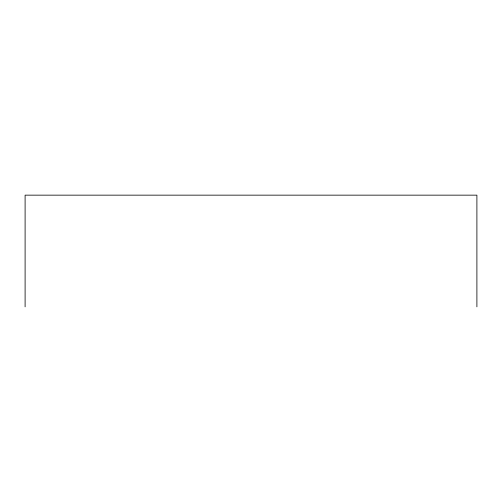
<?xml version="1.0" encoding="UTF-8"?>
<svg xmlns="http://www.w3.org/2000/svg" width="502" height="502" viewBox="0 0 502 502"><rect width="100%" height="100%" fill="white"/><g stroke="black" fill="none" stroke-linecap="round" stroke-linejoin="round"><path stroke-width="0.75" d="M476.9 306.847L476.9 195.152L25.1 195.152L25.1 306.847"/></g></svg>
